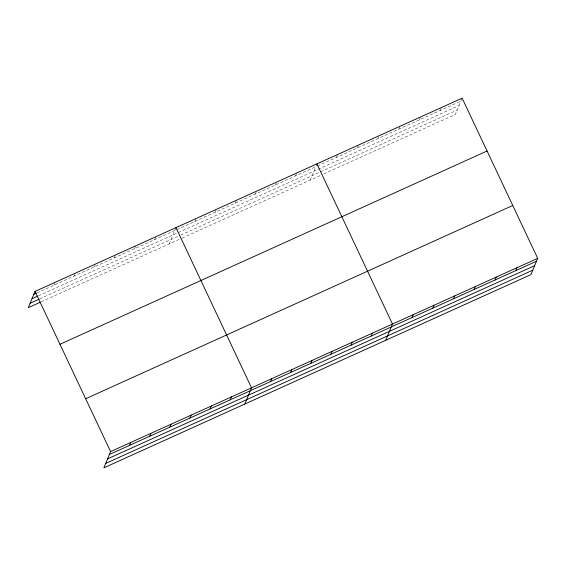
<?xml version="1.0" encoding="UTF-8"?>
<svg xmlns="http://www.w3.org/2000/svg" width="566" height="566" viewBox="0 0 566 566"><rect width="100%" height="100%" fill="white"/><g stroke="black" fill="none" stroke-linecap="round" stroke-linejoin="round"><path stroke-width="0.42" stroke-dasharray="2.83 2.12" d="M53.961 285.2L54.86 283.028M74.096 276.088L75.299 273.194M94.232 266.975L95.13 264.81M114.367 257.87L115.266 255.698M134.503 248.757L135.706 245.863M154.638 239.644L155.841 236.751M169.248 243.882L175.976 227.645M194.909 221.426L196.112 218.533M215.045 212.314L216.247 209.42M235.18 203.208L236.383 200.314M255.316 194.096L256.214 191.924M275.451 184.983L276.35 182.811M295.586 175.877L296.789 172.977M310.196 180.108L316.918 163.871M336.466 157.376L337.364 155.204M357.217 147.988L358.412 145.094M377.961 138.606L378.859 136.434M398.705 129.218L399.9 126.324M419.448 119.829L420.347 117.664M440.192 110.448L441.091 108.276M461.842 98.887L455.411 114.403L322.96 174.335M37.052 292.848L315.722 166.765M317.321 166.043L460.943 101.059M38.446 295.799L459.118 105.46M39.79 298.876L179.931 235.47M180.738 235.109L457.236 110.002M41.184 301.827L181.325 238.42M182.132 238.053L322.16 174.696"/><path stroke-width="0.85" d="M537.7 258.344L110.589 451.597L103.861 467.834L530.972 274.588L537.7 258.344L462.139 98.166L35.028 291.412L28.3 307.656L40.384 302.187M129.522 445.378L130.725 442.485M149.657 436.266L150.86 433.372M169.793 427.16L170.996 424.259M189.928 418.048L191.131 415.154M210.064 408.935L211.267 406.041M230.199 399.822L231.402 396.929M244.809 404.06L251.537 387.823L175.976 227.645M270.47 381.604L271.673 378.711M290.606 372.492L291.808 369.598M310.741 363.386L311.944 360.492M330.877 354.274L332.079 351.38M351.012 345.161L352.215 342.267M371.147 336.055L372.35 333.162M385.757 340.293L392.479 324.049L316.918 163.871M412.027 317.554L413.23 314.661M432.778 308.173L433.973 305.279M453.522 298.784L454.717 295.891M474.266 289.396L475.461 286.502M495.009 280.007L496.212 277.114M515.753 270.626L516.956 267.732M33.826 294.306L36.245 293.216M32.007 298.714L37.639 296.16M30.125 303.249L38.983 299.244M59.961 344.277L487.071 151.023M85.65 398.733L512.768 205.486M109.387 454.491L536.504 261.237M107.568 458.892L534.679 265.645M105.686 463.434L532.797 270.18M35.028 291.412L110.589 451.597"/></g></svg>
